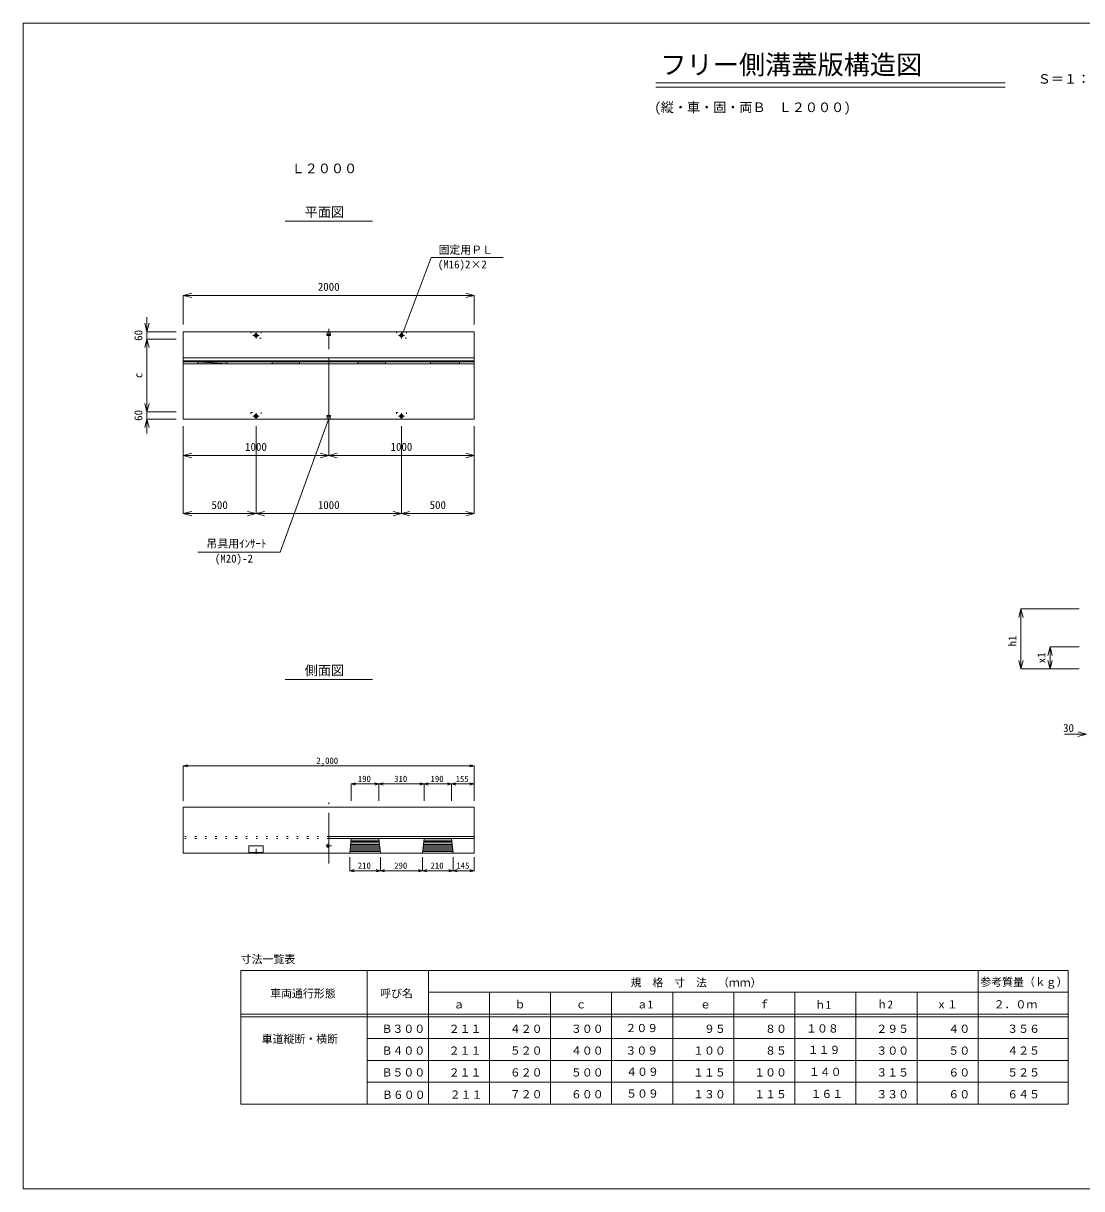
# Model space of a CAD drawing. Units: millimetres, scale not verified. Extents: x 240 to 11340, y 195 to 8205.
# Drawn here: x 240 to 7517, y 195 to 8205 of the extents above; entities that cross this region are included whole.
import ezdxf
from ezdxf.enums import TextEntityAlignment as Align

# ---------------------------------------------------------------- set-up
doc = ezdxf.new("R2010")
doc.units = ezdxf.units.MM
doc.header["$LTSCALE"] = 40
for name, pattern in [('CHAIN', [18.5, 12, -1.5, 3.5, -1.5]), ('DASHED', [7.5, 6, -1.5]), ('DASHED_DOTTED', [9.25, 6, -1.5, 0.25, -1.5]), ('DOTTED', [1.75, 0.25, -1.5])]:
    doc.linetypes.add(name, pattern=pattern)
for name, color, linetype, lineweight in [('0-1', 7, 'Continuous', 18), ('0-2', 4, 'Continuous', 18), ('0-3', 7, 'Continuous', 18), ('0-4', 7, 'Continuous', 18), ('0-e', 7, 'Continuous', 18), ('0-f', 7, 'Continuous', 18)]:
    doc.layers.add(name, color=color, linetype=linetype, lineweight=lineweight)
doc.styles.add('ＭＳ ゴシック', font='')
doc.styles.get('ＭＳ ゴシック').set_extended_font_data('MS Gothic')

msp = doc.modelspace()

# ---------------------------------------------------------------- hatches: boundary and pattern name
at = {"layer": '0-1'}
for points in [[(1440, 5877.5), (1640, 5864.5), (1440, 5864.5)], [(1440, 5877.5), (1640, 5864.5), (1640, 5877.5)], [(1950, 5877.5), (2140, 5877.5), (2140, 5864.5), (1950, 5864.5)], [(2540, 5877.5), (2730, 5877.5), (2730, 5864.5), (2540, 5864.5)], [(3040, 5877.5), (3240, 5877.5), (3240, 5864.5), (3040, 5864.5)]]:
    msp.add_hatch(color=8, dxfattribs=at).paths.add_polyline_path(points)

# ---------------------------------------------------------------- linework, layer by layer
for p, q in [((3043.82, 6595), (2845.31, 6063.72)), ((1340, 6085), (3340, 6085)), ((1340, 6085), (1340, 5941.5)), ((1875.01, 6085), (1805.01, 6085)), ((2875, 6085), (2805, 6085)), ((2875, 6085), (2805, 6085)), ((2840, 6078.47), (2840, 6086.53)), ((3340, 6085), (3340, 5941.5)), ((1340, 5941.5), (1340, 5928.5)), ((1340, 5928.5), (1340, 5485)), ((3340, 5941.5), (3340, 5928.5)), ((3340, 5928.5), (3340, 5485)), ((1340, 5905), (3340, 5905)), ((1340, 5885), (3340, 5885)), ((1340, 5877.5), (3340, 5877.5)), ((1340, 5877.5), (3340, 5877.5)), ((1340, 5877.5), (1340, 5864.5)), ((1340, 5864.5), (3340, 5864.5)), ((1440, 5877.5), (1440, 5864.5)), ((1640, 5877.5), (1640, 5864.5)), ((1950, 5877.5), (1950, 5864.5)), ((2140, 5877.5), (2140, 5864.5)), ((2540, 5877.5), (2540, 5864.5)), ((2730, 5877.5), (2730, 5864.5)), ((3040, 5877.5), (3040, 5864.5)), ((3240, 5877.5), (3240, 5864.5)), ((3340, 5877.5), (3340, 5864.5)), ((1340, 5485), (3340, 5485)), ((1805, 5485), (1875, 5485)), ((1840, 5491.54), (1840, 5483.47)), ((2804.99, 5485), (2874.99, 5485)), ((2839.99, 5491.54), (2839.99, 5483.47)), ((3340, 2816.48), (1340, 2816.48)), ((1340, 2816.48), (1340, 2501.48)), ((3340, 2501.48), (3340, 2816.48)), ((3340, 2616.48), (2340, 2616.48)), ((2340, 2601.48), (3340, 2601.48)), ((2485, 2501.48), (2495, 2601.48)), ((2492, 2571.48), (2688, 2571.48)), ((2493, 2581.48), (2687, 2581.48)), ((2494, 2591.48), (2686, 2591.48)), ((2695, 2501.48), (2685, 2601.48)), ((2985, 2501.48), (2995, 2601.48)), ((2992, 2571.48), (3188, 2571.48)), ((2993, 2581.48), (3187, 2581.48)), ((2994, 2591.48), (3186, 2591.48)), ((3195, 2501.48), (3185, 2601.48)), ((1340, 2501.48), (3340, 2501.48)), ((1890, 2551.48), (1790, 2551.48)), ((1790, 2551.48), (1790, 2501.48)), ((1890, 2506.48), (1790, 2506.48)), ((1790, 2501.48), (1890, 2501.48)), ((1840, 2531.48), (1840, 2496.48)), ((1840, 2521.75), (1840, 2497.65)), ((1890, 2501.48), (1890, 2551.48)), ((2358, 2551.48), (2322, 2551.48)), ((2486, 2511.48), (2694, 2511.48)), ((2487, 2521.48), (2693, 2521.48)), ((2488, 2531.48), (2692, 2531.48)), ((2489, 2541.48), (2691, 2541.48)), ((2490, 2551.48), (2690, 2551.48)), ((2491, 2561.48), (2689, 2561.48)), ((2986, 2511.48), (3194, 2511.48)), ((2987, 2521.48), (3193, 2521.48)), ((2988, 2531.48), (3192, 2531.48)), ((2989, 2541.48), (3191, 2541.48)), ((2990, 2551.48), (3190, 2551.48)), ((2991, 2561.48), (3189, 2561.48)), ((7424.99, 777), (7424.99, 1695)), ((1734.99, 777), (7424.99, 777))]:
    msp.add_line(p, q, dxfattribs=at)
at = {"layer": '0-1', "linetype": 'CHAIN'}
for p, q in [((2340, 5425), (2340, 6145)), ((1819, 6060), (1861, 6060)), ((1861, 6060), (1819, 6060)), ((1819.01, 6060), (1861.01, 6060)), ((1861.01, 6060), (1819.01, 6060)), ((1840, 6081), (1840, 6039)), ((1840, 6081), (1840, 6039)), ((1840.01, 6081), (1840.01, 6039)), ((1840.01, 6081), (1840.01, 6039)), ((2818.99, 6060), (2860.99, 6060)), ((2860.99, 6060), (2818.99, 6060)), ((2819, 6060), (2861, 6060)), ((2861, 6060), (2819, 6060)), ((2839.99, 6081), (2839.99, 6039)), ((2839.99, 6081), (2839.99, 6039)), ((2840, 6081), (2840, 6039)), ((2840, 6081), (2840, 6039)), ((1818.99, 5505), (1861, 5505)), ((1861, 5505), (1819, 5505)), ((1819.01, 5505), (1861.01, 5505)), ((1861.01, 5505), (1819.01, 5505)), ((1840, 5526), (1840, 5484)), ((1840, 5526), (1840, 5484)), ((1840, 5526), (1840, 5484)), ((1840, 5526), (1840, 5484)), ((2818.98, 5505), (2860.99, 5505)), ((2860.99, 5505), (2818.99, 5505)), ((2819, 5505), (2861, 5505)), ((2861, 5505), (2819, 5505)), ((2839.99, 5526), (2839.99, 5484)), ((2839.99, 5526), (2839.99, 5484)), ((2839.99, 5526), (2839.99, 5484)), ((2839.99, 5526), (2839.99, 5484))]:
    msp.add_line(p, q, dxfattribs=at)
at = {"layer": '0-1', "linetype": 'DOTTED'}
for p, q in [((1805.01, 6085), (1805.01, 6040)), ((1875.01, 6040), (1805.01, 6040)), ((1875.01, 6085), (1875.01, 6040)), ((2805, 6085), (2805, 6040)), ((2875, 6040), (2805, 6040)), ((2875, 6085), (2875, 6040)), ((1805, 5530), (1805, 5485)), ((1805, 5530), (1875, 5530)), ((1875, 5530), (1875, 5485)), ((2804.99, 5530), (2804.99, 5485)), ((2804.99, 5530), (2874.99, 5530)), ((2874.99, 5530), (2874.99, 5485)), ((1875, 5485), (1805, 5485)), ((2874.99, 5485), (2804.99, 5485)), ((2340, 2616.48), (1340, 2616.48)), ((2340, 2601.48), (1340, 2601.48))]:
    msp.add_line(p, q, dxfattribs=at)
at = {"layer": '0-1', "linetype": 'DASHED_DOTTED'}
for p, q in [((1819, 6060), (1861, 6060)), ((2818.99, 6060), (2860.99, 6060)), ((1818.99, 5505), (1861, 5505)), ((2818.98, 5505), (2860.99, 5505)), ((2340, 2538.48), (2340, 2888.03)), ((2340, 2564.48), (2340, 2429.16))]:
    msp.add_line(p, q, dxfattribs=at)
at = {"layer": '0-1', "linetype": 'DASHED'}
for p, q in [((2327, 6060), (2327, 6065)), ((2353, 6065), (2327, 6065)), ((2353, 6060), (2327, 6060)), ((2330, 6065), (2330, 6085)), ((2350, 6065), (2350, 6085)), ((2353, 6060), (2353, 6065)), ((2327, 5510), (2327, 5505)), ((2327, 5510), (2353, 5510)), ((2327, 5505), (2353, 5505)), ((2330, 5505), (2330, 5485)), ((2350, 5505), (2350, 5485)), ((2353, 5510), (2353, 5505))]:
    msp.add_line(p, q, dxfattribs=at)
at = {"layer": '0-1', "color": 4}
for p, q in [((1340, 3101.39), (1368.98, 3109.15)), ((3340, 3101.39), (1340, 3101.39)), ((1340, 3101.39), (1368.98, 3093.62)), ((1340, 3101.39), (1340, 2861.56)), ((3340, 3101.39), (3311.02, 3109.15)), ((3340, 3101.39), (3311.02, 3093.62)), ((3340, 3101.39), (3340, 2861.56)), ((2495, 2976.69), (2523.98, 2984.45)), ((2495, 2976.69), (2685, 2976.69)), ((2495, 2976.69), (2523.98, 2968.92)), ((2495, 2976.69), (2495, 2861.56)), ((2685, 2976.69), (2656.02, 2984.45)), ((2685, 2976.69), (2656.02, 2968.92)), ((2685, 2976.69), (2713.98, 2984.45)), ((2685, 2976.69), (2685, 2861.56)), ((2685, 2976.69), (2995, 2976.69)), ((2685, 2976.69), (2713.98, 2968.92)), ((2995, 2976.69), (2966.02, 2984.45)), ((2995, 2976.69), (2966.02, 2968.92)), ((2995, 2976.69), (3023.98, 2984.45)), ((2995, 2976.69), (2995, 2861.56)), ((2995, 2976.69), (3185, 2976.69)), ((2995, 2976.69), (3023.98, 2968.92)), ((3185, 2976.69), (3156.02, 2984.45)), ((3185, 2976.69), (3156.02, 2968.92)), ((3185, 2976.69), (3213.98, 2984.45)), ((3185, 2976.69), (3185, 2861.56)), ((3185, 2976.69), (3340, 2976.69)), ((3185, 2976.69), (3213.98, 2968.92)), ((3340, 2976.69), (3311.02, 2984.45)), ((3340, 2976.69), (3311.02, 2968.92)), ((3340, 2976.69), (3340, 2861.56)), ((2485, 2380.38), (2485, 2474.18)), ((2695, 2380.38), (2695, 2474.18)), ((2985, 2380.38), (2985, 2474.18)), ((3195, 2380.38), (3195, 2474.18)), ((3340, 2380.38), (3340, 2474.18)), ((2485, 2380.38), (2513.98, 2388.15)), ((2485, 2380.38), (2695, 2380.38)), ((2485, 2380.38), (2513.98, 2372.62)), ((2695, 2380.38), (2666.02, 2388.15)), ((2695, 2380.38), (2666.02, 2372.62)), ((2695, 2380.38), (2723.98, 2388.15)), ((2695, 2380.38), (2985, 2380.38)), ((2695, 2380.38), (2723.98, 2372.62)), ((2985, 2380.38), (2956.02, 2388.15)), ((2985, 2380.38), (2956.02, 2372.62)), ((2985, 2380.38), (3013.98, 2388.15)), ((2985, 2380.38), (3195, 2380.38)), ((2985, 2380.38), (3013.98, 2372.62)), ((3195, 2380.38), (3166.02, 2388.15)), ((3195, 2380.38), (3166.02, 2372.62)), ((3195, 2380.38), (3223.98, 2388.15)), ((3195, 2380.38), (3340, 2380.38)), ((3195, 2380.38), (3223.98, 2372.62)), ((3340, 2380.38), (3311.02, 2388.15)), ((3340, 2380.38), (3311.02, 2372.62))]:
    msp.add_line(p, q, dxfattribs=at)
at = {"layer": '0-1', "color": 8}
for points in [[(1440, 5877.5), (1640, 5864.5), (1440, 5864.5)], [(1440, 5877.5), (1640, 5864.5), (1640, 5877.5)], [(1950, 5877.5), (2140, 5877.5), (2140, 5864.5), (1950, 5864.5)], [(2540, 5877.5), (2730, 5877.5), (2730, 5864.5), (2540, 5864.5)], [(3040, 5877.5), (3240, 5877.5), (3240, 5864.5), (3040, 5864.5)]]:
    msp.add_lwpolyline(points, close=True, dxfattribs=at)
at = {"layer": '0-1', "linetype": 'DASHED'}
for centre, radius in [((1840, 6060), 11), ((1840, 6060), 11), ((1840.01, 6060), 11), ((1840.01, 6060), 11), ((1840, 6060), 8), ((1840, 6060), 8), ((1840.01, 6060), 8), ((1840.01, 6060), 8), ((2839.99, 6060), 11), ((2839.99, 6060), 11), ((2840, 6060), 11), ((2840, 6060), 11), ((2839.99, 6060), 8), ((2839.99, 6060), 8), ((2840, 6060), 8), ((2840, 6060), 8), ((1840, 5505), 11), ((1840, 5505), 11), ((1840, 5505), 11), ((1840, 5505), 11), ((1840, 5505), 8), ((1840, 5505), 8), ((1840, 5505), 8), ((1840, 5505), 8), ((2839.99, 5505), 11), ((2839.99, 5505), 11), ((2839.99, 5505), 11), ((2839.99, 5505), 11), ((2839.99, 5505), 8), ((2839.99, 5505), 8), ((2839.99, 5505), 8), ((2839.99, 5505), 8)]:
    msp.add_circle(centre, radius, dxfattribs=at)
at = {"layer": '0-1'}
for radius in [13, 10]:
    msp.add_arc((2340, 2551.48), radius, 90, 270, dxfattribs=at)
at = {"layer": '0-2'}
for p, q in [((1340, 6335), (1397.95, 6350.53)), ((1340, 6335), (3340, 6335)), ((1340, 6135), (1340, 6335)), ((1340, 6335), (1397.95, 6319.47)), ((3340, 6335), (3282.04, 6350.53)), ((3340, 6335), (3282.04, 6319.47)), ((3340, 6135), (3340, 6335)), ((1090, 6085), (1090, 6185)), ((1090, 6085), (1074.47, 6142.96)), ((1090, 6085), (1105.53, 6142.96)), ((1090, 6035), (1074.47, 5977.04)), ((1090, 6085), (1090, 6035)), ((1290, 6085), (1090, 6085)), ((1290, 6035), (1090, 6035)), ((1090, 5535), (1090, 6035)), ((1090, 6035), (1105.53, 5977.04)), ((1090, 5535), (1074.47, 5592.96)), ((1090, 5535), (1105.53, 5592.96)), ((1090, 5535), (1090, 5485)), ((1290, 5535), (1090, 5535)), ((1090, 5485), (1074.47, 5427.05)), ((1290, 5485), (1090, 5485)), ((1090, 5485), (1105.53, 5427.05)), ((1090, 5485), (1090, 5385)), ((1340, 4835), (1340, 5435)), ((1840, 4835), (1840, 5435)), ((2339.99, 5435), (2339.99, 5235)), ((2840, 4835), (2840, 5435)), ((3340, 4835), (3340, 5435)), ((1340, 5235), (1397.95, 5250.53)), ((1340, 5235), (2339.99, 5235)), ((1340, 5235), (1397.95, 5219.47)), ((2339.99, 5235), (2282.04, 5250.53)), ((2339.99, 5235), (2282.04, 5219.47)), ((2339.99, 5235), (2397.95, 5250.53)), ((2339.99, 5235), (3340, 5235)), ((2339.99, 5235), (2397.95, 5219.47)), ((3340, 5235), (3282.04, 5250.53)), ((3340, 5235), (3282.04, 5219.47)), ((1340, 4835), (1397.95, 4850.53)), ((1340, 4835), (1840, 4835)), ((1340, 4835), (1397.95, 4819.47)), ((1840, 4835), (1782.04, 4850.53)), ((1840, 4835), (1782.04, 4819.47)), ((1840, 4835), (1897.95, 4850.53)), ((1840, 4835), (1897.95, 4819.47)), ((1840, 4835), (2840, 4835)), ((2840, 4835), (2782.04, 4850.53)), ((2840, 4835), (2782.04, 4819.47)), ((2840, 4835), (2897.95, 4850.53)), ((2840, 4835), (3340, 4835)), ((2840, 4835), (2897.95, 4819.47)), ((3340, 4835), (3282.04, 4850.53)), ((3340, 4835), (3282.04, 4819.47)), ((7099.42, 4180.01), (7083.89, 4122.05)), ((7499.42, 4180.01), (7099.42, 4180.01)), ((7099.42, 4180.01), (7114.95, 4122.05)), ((7099.42, 3768.53), (7099.42, 4180.01)), ((7299.42, 3918.53), (7283.89, 3860.57)), ((7299.42, 3768.53), (7299.42, 3918.53)), ((7499.42, 3918.53), (7299.42, 3918.53)), ((7299.42, 3918.53), (7314.95, 3860.57)), ((7099.42, 3768.53), (7083.89, 3826.48)), ((7099.42, 3768.53), (7114.95, 3826.48)), ((7499.42, 3768.53), (7099.42, 3768.53)), ((7299.42, 3768.53), (7283.89, 3826.48)), ((7299.42, 3768.53), (7314.95, 3826.48)), ((7499.42, 3768.53), (7299.42, 3768.53)), ((7549.42, 3318.53), (7399.42, 3318.53)), ((7549.42, 3318.53), (7491.47, 3334.06)), ((7549.42, 3318.53), (7491.47, 3303))]:
    msp.add_line(p, q, dxfattribs=at)
at = {"layer": '0-3'}
for p, q in [((7424.99, 1695), (1734.99, 1695)), ((1734.99, 1695), (1734.99, 777)), ((2604.99, 1695), (2604.99, 777)), ((3025, 777), (3025, 1695)), ((6805, 777), (6805, 1695)), ((3025, 1545), (7424.99, 1545)), ((3445, 777), (3445, 1545)), ((3864.99, 777), (3864.99, 1545)), ((4285, 777), (4285, 1545)), ((4705, 777), (4705, 1545)), ((5124.99, 777), (5124.99, 1545)), ((5545, 777), (5545, 1545)), ((5965, 777), (5965, 1545)), ((6384.99, 1545), (6384.99, 777)), ((1734.99, 1395), (7424.99, 1395)), ((7424.99, 1377), (1734.99, 1377)), ((2604.99, 1227), (7424.99, 1227)), ((7424.99, 1077), (2604.99, 1077)), ((2604.99, 927), (7424.99, 927))]:
    msp.add_line(p, q, dxfattribs=at)
at = {"layer": '0-4'}
for p, q in [((3539.99, 6595), (3043.82, 6595)), ((2339.99, 5488), (2005.87, 4570)), ((1439.99, 4570), (2005.87, 4570))]:
    msp.add_line(p, q, dxfattribs=at)
at = {"layer": '0-e', "color": 5}
for p, q in [((4590, 7795), (6990, 7795)), ((4590, 7765), (6990, 7765))]:
    msp.add_line(p, q, dxfattribs=at)
at = {"layer": '0-e', "color": 2}
for p, q in [((2040, 6845), (2640, 6845)), ((2040, 3695), (2640, 3695))]:
    msp.add_line(p, q, dxfattribs=at)
at = {"layer": '0-f'}
for p, q in [((240, 8205), (240, 195)), ((11340, 8205), (240, 8205)), ((240, 195), (11340, 195))]:
    msp.add_line(p, q, dxfattribs=at)

# ---------------------------------------------------------------- texts
at = {"layer": '0-1', "style": 'ＭＳ ゴシック'}
for s, p in [('2,000', (2255, 3101.39)), ('190', (2540, 2976.69)), ('310', (2790, 2976.69)), ('190', (3040, 2976.69)), ('155', (3212.5, 2976.69)), ('210', (2540, 2380.38)), ('290', (2790, 2380.38)), ('210', (3040, 2380.38)), ('145', (3217.5, 2380.38))]:
    msp.add_text(s, height=43.99, dxfattribs=at).set_placement(p, align=Align.BOTTOM_LEFT)
at = {"layer": '0-3', "style": 'ＭＳ ゴシック'}
for s, p in [('固定用ＰＬ', (3094.93, 6604.22)), ('(M16)2×2', (3089.99, 6503.81)), ('2000', (2265, 6350)), ('1000', (1765, 5250)), ('1000', (2765, 5250)), ('500', (1533.75, 4850)), ('1000', (2265, 4850)), ('500', (3033.75, 4850)), ('吊具用ｲﾝｻｰﾄ', (1499.13, 4584.66)), ('(M20)-2', (1556.89, 4481.7)), ('30', (7388.86, 3317.21)), ('寸法一覧表', (1734.99, 1728)), ('規\u3000格\u3000寸\u3000法\u3000（ｍｍ）', (4415.5, 1567.5)), ('参考質量（ｋｇ）', (6819.66, 1571.8)), ('車両通行形態', (1937.5, 1492.5)), ('呼び名', (2693.5, 1492.5)), ('ａ', (3197.5, 1417.5)), ('ｂ', (3617.5, 1417.5)), ('ｃ', (4037.5, 1417.5)), ('ａ1', (4457.5, 1417.5)), ('ｅ', (4892.5, 1417.5)), ('ｆ', (5297.5, 1417.5)), ('ｈ1', (5681.61, 1414.86)), ('ｈ2', (6107.19, 1417.87)), ('ｘ１', (6515.49, 1417.5)), ('２．０ｍ', (6911.5, 1417.5)), ('Ｂ３００', (2703.12, 1249.5)), ('２１１', (3165.12, 1249.5)), ('４２０', (3585.12, 1249.5)), ('３００', (4005.13, 1249.5)), ('２０９', (4380.05, 1254.53)), ('\u3000９５', (4845.12, 1249.5)), ('\u3000８０', (5265.13, 1249.5)), ('１０８', (5621.92, 1251.58)), ('２９５', (6105.12, 1249.5)), ('\u3000４０', (6525.13, 1249.5)), ('３５６', (7005.12, 1249.5)), ('車道縦断・横断', (1879.01, 1180.3)), ('Ｂ４００', (2703.12, 1099.5)), ('２１１', (3165.12, 1099.5)), ('５２０', (3585.12, 1099.5)), ('４００', (4005.13, 1099.5)), ('３０９', (4380.05, 1099.77)), ('１００', (4845.12, 1099.5)), ('\u3000８５', (5265.13, 1099.5)), ('１１９', (5633.26, 1104.17)), ('３００', (6105.12, 1099.5)), ('\u3000５０', (6525.13, 1099.5)), ('４２５', (7005.12, 1099.5)), ('Ｂ５００', (2703.12, 949.5)), ('２１１', (3165.12, 949.5)), ('６２０', (3585.12, 949.5)), ('５００', (4005.13, 949.5)), ('４０９', (4384.6, 954.11)), ('１１５', (4845.12, 949.5)), ('１００', (5265.13, 949.5)), ('１４０', (5640.82, 952.99)), ('３１５', (6105.12, 949.5)), ('\u3000６０', (6525.13, 949.5)), ('５２５', (7005.12, 949.5)), ('Ｂ６００', (2705.81, 796)), ('２１１', (3171.49, 797.03)), ('７２０', (3585.12, 799.5)), ('６００', (4005.13, 799.5)), ('５０９', (4384.6, 804.11)), ('１３０', (4845.12, 799.5)), ('１１５', (5265.13, 799.5)), ('１６１', (5652.16, 801.8)), ('３３０', (6105.12, 799.5)), ('\u3000６０', (6525.13, 799.5)), ('６４５', (7005.12, 799.5))]:
    msp.add_text(s, height=54.99, dxfattribs=at).set_placement(p, align=Align.BOTTOM_LEFT)
for s, p in [('60', (1075, 6022.5)), ('c', (1075, 5766.25)), ('60', (1075, 5472.5)), ('h1', (7084.42, 3922.28)), ('x1', (7284.42, 3806.03))]:
    msp.add_text(s, height=54.99, rotation=90, dxfattribs=at).set_placement(p, align=Align.BOTTOM_LEFT)
at = {"layer": '0-e', "style": 'ＭＳ ゴシック'}
for s, height, p in [('\u3000フリー側溝蓋版構造図\u3000', 132, (4440, 7815)), ('Ｓ＝１：３０', 65.98, (7215, 7770)), ('(縦・車・固・両Ｂ\u3000Ｌ２０００)', 65.98, (4578.75, 7575)), ('Ｌ２０００', 65.98, (2085, 7155)), ('\u3000平面図\u3000', 65.98, (2085, 6855)), ('\u3000側面図\u3000', 65.98, (2085, 3705))]:
    msp.add_text(s, height=height, dxfattribs=at).set_placement(p, align=Align.BOTTOM_LEFT)

doc.saveas('drawing.dxf')
